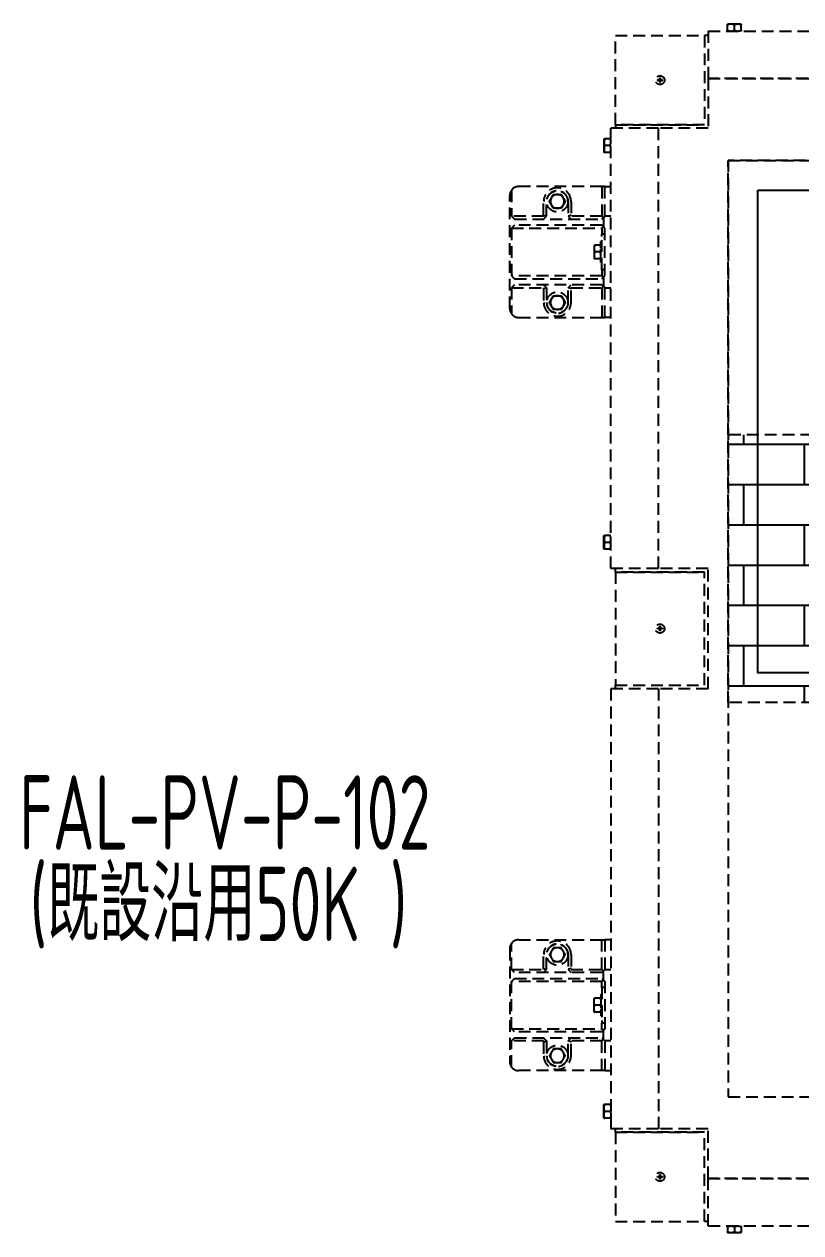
# Model space of a CAD drawing. Extents: x -76427 to 292734, y -42117 to 131250.
# Drawn here: x 6352 to 7657, y 4447 to 6479 of the extents above; entities that cross this region are included whole.
import ezdxf
from ezdxf.enums import TextEntityAlignment as Align

# ---------------------------------------------------------------- set-up
doc = ezdxf.new("R2010")
doc.units = 0
doc.header["$LTSCALE"] = 10
doc.linetypes.add('XFM7Q10PV-200K$0$18P6-XFM7QB2-PV$0$HIDDEN', pattern=[0.3, 0.2, -0.1])
for name, color, linetype in [('XFM7P10PV$0$U-PV-EXH', 252, 'Continuous'), ('XFM7Q10PV-200K$0$PV-EQ(FUTURE)', 252, 'XFM7Q10PV-200K$0$18P6-XFM7QB2-PV$0$HIDDEN'), ('XFM7Q10PV-200K$0$U-CDA-TXT', 4, 'Continuous')]:
    doc.layers.add(name, color=color, linetype=linetype)
doc.styles.add('XFM7Q10PV-200K$0$aa-txt', font='isocp.shx', dxfattribs={"bigfont": 'chineset.shx'})

# ---------------------------------------------------------------- blocks, each defined once
blk = doc.blocks.new('XFM7Q10PV-200K$0$18P6-XFM7QB2-PV$0$atlas vaccum pump')
h = blk.add_hatch()
h.set_pattern_fill('AR-BRSTD', color=256, scale=0.1, style=0)
h.set_pattern_definition([(360, (-4.25, -1.5), (2e-31, 6.77418), []), (90, (-4.25, -1.5), (-10.16, 6.7742), [6.7742, -6.7742])])
h.paths.add_polyline_path([(156.04, 59.8), (87.74, 59.8), (87.74, 150.95), (156.04, 150.95)])
h.paths.add_polyline_path([(156.04, 59.8), (123.9, 59.8), (123.9, 105.92), (156.04, 105.92)], flags=17)
for p, q in [((153.85, 240.08), (154.42, 240.08)), ((153.85, 239.05), (153.85, 239.94)), ((154.42, 240.08), (155.58, 240.08)), ((154.42, 240.08), (154.42, 240.08)), ((155, 239.05), (155, 239.94)), ((155.58, 240.08), (156.15, 240.08)), ((155.58, 240.08), (155.58, 240.08)), ((156.15, 239.05), (156.15, 239.94)), ((159.4, 238.92), (10.68, 238.92)), ((159.4, 238.92), (159.4, 230.92)), ((159.4, 238.17), (160, 238.17)), ((160, 238.17), (160, 223.17)), ((175, 238.17), (160, 238.17)), ((160, 238.17), (160, 223.17)), ((175, 223.17), (175, 238.17)), ((10.68, 230.92), (159.4, 230.92)), ((159.4, 230.92), (10.68, 230.92)), ((159.4, 230.92), (159.4, 222.57)), ((159.4, 222.57), (167.75, 222.57)), ((159.4, 222.57), (167.75, 222.57)), ((160, 223.17), (175, 223.17)), ((175, 223.17), (160, 223.17)), ((160, 223.17), (175, 223.17)), ((175, 223.17), (160, 223.17)), ((167.75, 222.57), (175.75, 222.57)), ((167.75, 148.6), (167.75, 222.57)), ((175, 223.17), (175, 222.57)), ((175.75, 148.6), (175.75, 222.57)), ((175.88, 220.82), (176.77, 220.82)), ((175.88, 219.67), (176.77, 219.67)), ((176.91, 220.82), (176.91, 220.25)), ((176.91, 220.25), (176.91, 219.09)), ((176.91, 220.25), (176.91, 220.25)), ((175.88, 218.52), (176.77, 218.52)), ((176.91, 219.09), (176.91, 218.52)), ((176.91, 219.09), (176.91, 219.09)), ((176.75, 212.81), (175.75, 212.81)), ((176.75, 212.81), (177.25, 212.81)), ((176.75, 207.81), (176.75, 212.81)), ((177.25, 212.81), (177.25, 207.81)), ((177.25, 212.81), (191.25, 212.81)), ((184.75, 211.46), (184.75, 211.46)), ((192.46, 212.2), (192.46, 207.81)), ((182.45, 210.31), (182.45, 207.97)), ((182.95, 210.31), (182.95, 207.81)), ((183.75, 210.89), (183.75, 210.88)), ((183.75, 209.73), (183.75, 209.73)), ((185.75, 210.88), (185.75, 210.89)), ((185.75, 209.73), (185.75, 209.73)), ((186.55, 207.81), (186.55, 210.31)), ((187.05, 207.97), (187.05, 210.31)), ((192.75, 192.31), (192.75, 211.31)), ((175.75, 207.81), (176.75, 207.81)), ((177, 207.56), (176.75, 207.81)), ((177.25, 207.81), (177, 207.56)), ((177.25, 207.31), (177, 207.56)), ((177, 207.56), (177, 206.06)), ((177.25, 207.81), (182.45, 207.81)), ((191.94, 207.31), (177.25, 207.31)), ((182.45, 207.97), (182.45, 207.81)), ((182.95, 207.81), (182.45, 207.31)), ((184.75, 209.15), (184.75, 209.15)), ((187.05, 207.97), (186.55, 207.81)), ((187.05, 207.31), (186.55, 207.81)), ((187.05, 207.81), (187.05, 207.97)), ((187.05, 207.81), (192.46, 207.81)), ((192.46, 207.81), (191.94, 207.31)), ((176.75, 205.81), (177, 206.06)), ((176.75, 197.81), (176.75, 205.81)), ((177, 206.06), (177.25, 206.31)), ((177, 206.06), (177.25, 205.81)), ((177.25, 206.31), (191.94, 206.31)), ((177.25, 205.81), (177.25, 204.81)), ((192.46, 205.81), (177.25, 205.81)), ((191.94, 206.31), (192.46, 205.81)), ((192.46, 205.81), (192.46, 197.81)), ((176.75, 204.81), (177.25, 204.81)), ((177.25, 204.4), (177.25, 204.81)), ((177.25, 198.81), (177.25, 204.4)), ((177.25, 203.58), (177.43, 203.58)), ((177.25, 203.58), (177.43, 203.58)), ((177.43, 203.34), (177.43, 203.58)), ((177.43, 203.34), (177.43, 203.58)), ((177.43, 200.03), (177.43, 203.34)), ((177.43, 200.03), (177.43, 203.34)), ((177.56, 202.96), (178.45, 202.96)), ((177.56, 201.81), (178.45, 201.81)), ((178.58, 202.96), (178.58, 202.39)), ((178.58, 202.39), (178.58, 202.38)), ((178.58, 202.38), (178.58, 201.23)), ((178.58, 201.23), (178.58, 200.65)), ((178.58, 201.23), (178.58, 201.23)), ((177.25, 200.03), (177.43, 200.03)), ((177.25, 200.03), (177.43, 200.03)), ((177.56, 200.65), (178.45, 200.65)), ((176.75, 198.81), (177.25, 198.81)), ((177, 197.56), (176.75, 197.81)), ((177.25, 197.81), (177, 197.56)), ((177.25, 197.31), (177, 197.56)), ((177, 197.56), (177, 196.06)), ((177.25, 198.81), (177.25, 197.81)), ((177.25, 197.81), (192.46, 197.81)), ((191.94, 197.31), (177.25, 197.31)), ((192.46, 197.81), (191.94, 197.31)), ((176.75, 195.81), (175.75, 195.81)), ((176.75, 195.81), (177, 196.06)), ((176.75, 190.81), (176.75, 195.81)), ((177, 196.06), (177.25, 196.31)), ((177, 196.06), (177.25, 195.81)), ((177.25, 196.31), (191.94, 196.31)), ((177.25, 195.81), (177.25, 190.81)), ((182.45, 195.81), (177.25, 195.81)), ((182.95, 195.81), (182.45, 196.31)), ((182.45, 195.65), (182.45, 195.81)), ((182.45, 193.31), (182.45, 195.65)), ((182.95, 193.31), (182.95, 195.81)), ((187.05, 196.31), (186.55, 195.81)), ((187.05, 195.65), (186.55, 195.81)), ((186.55, 195.81), (186.55, 193.31)), ((187.05, 195.81), (187.05, 195.65)), ((192.46, 195.81), (187.05, 195.81)), ((187.05, 195.65), (187.05, 193.31)), ((191.94, 196.31), (192.46, 195.81)), ((192.46, 195.81), (192.46, 191.41)), ((183.75, 193.89), (183.75, 193.88)), ((184.75, 194.46), (184.75, 194.46)), ((185.75, 193.88), (185.75, 193.89)), ((183.75, 192.73), (183.75, 192.73)), ((184.75, 192.15), (184.75, 192.15)), ((185.75, 192.73), (185.75, 192.73)), ((175.75, 190.81), (176.75, 190.81)), ((177.25, 190.81), (176.75, 190.81)), ((191.25, 190.81), (177.25, 190.81)), ((159.4, 148.6), (167.75, 148.6)), ((159.4, 148.6), (159.4, 128.4)), ((167.75, 148.6), (175.75, 148.6)), ((175, 148.6), (175, 148)), ((175, 148), (160, 148)), ((160, 148), (160, 129)), ((175, 148), (160, 148)), ((160, 148), (160, 129)), ((175, 129), (175, 148)), ((159.4, 128.4), (167.75, 128.4)), ((160, 129), (175, 129)), ((175, 129), (160, 129)), ((167.75, 128.4), (167.75, 54.4)), ((167.75, 128.4), (175.75, 128.4)), ((175, 129), (175, 128.4)), ((175.75, 128.4), (175.75, 54.4)), ((175.88, 125.15), (176.77, 125.15)), ((175.88, 124), (176.77, 124)), ((176.91, 125.15), (176.91, 124.58)), ((176.91, 124.58), (176.91, 123.42)), ((176.91, 124.58), (176.91, 124.58)), ((175.88, 122.85), (176.77, 122.85)), ((176.91, 123.42), (176.91, 122.85)), ((176.91, 123.42), (176.91, 123.42)), ((175.75, 86.19), (176.75, 86.19)), ((177.25, 86.19), (176.75, 86.19)), ((176.75, 86.19), (176.75, 81.19)), ((177.25, 81.19), (177.25, 86.19)), ((191.25, 86.19), (177.25, 86.19)), ((192.46, 81.19), (192.46, 85.59)), ((182.45, 83.69), (182.45, 81.35)), ((182.95, 83.69), (182.95, 81.19)), ((183.75, 84.27), (183.75, 84.27)), ((184.75, 84.85), (184.75, 84.85)), ((185.75, 84.27), (185.75, 84.27)), ((186.55, 81.19), (186.55, 83.69)), ((187.05, 81.35), (187.05, 83.69)), ((192.75, 84.69), (192.75, 65.69)), ((182.45, 81.35), (182.45, 81.19)), ((183.75, 83.11), (183.75, 83.12)), ((184.75, 82.54), (184.75, 82.54)), ((185.75, 83.12), (185.75, 83.11)), ((187.05, 81.35), (186.55, 81.19)), ((187.05, 81.19), (187.05, 81.35)), ((176.75, 81.19), (175.75, 81.19)), ((176.75, 81.19), (177, 80.94)), ((177, 79.44), (176.75, 79.19)), ((177, 80.94), (177.25, 81.19)), ((177, 80.94), (177.25, 80.69)), ((177, 79.44), (177, 80.94)), ((177.25, 79.69), (177, 79.44)), ((177.25, 79.19), (177, 79.44)), ((182.45, 81.19), (177.25, 81.19)), ((177.25, 80.69), (191.94, 80.69)), ((191.94, 79.69), (177.25, 79.69)), ((182.95, 81.19), (182.45, 80.69)), ((187.05, 80.69), (186.55, 81.19)), ((192.46, 81.19), (187.05, 81.19)), ((191.94, 80.69), (192.46, 81.19)), ((192.46, 79.19), (191.94, 79.69)), ((176.75, 79.19), (176.75, 71.19)), ((176.75, 78.19), (177.25, 78.19)), ((177.25, 78.19), (177.25, 79.19)), ((177.25, 79.19), (192.46, 79.19)), ((177.25, 78.19), (177.25, 72.6)), ((192.46, 71.19), (192.46, 79.19)), ((177.25, 76.97), (177.43, 76.97)), ((177.25, 76.97), (177.43, 76.97)), ((177.43, 76.97), (177.43, 73.66)), ((177.43, 76.97), (177.43, 73.66)), ((177.56, 76.35), (178.45, 76.35)), ((177.56, 75.19), (178.45, 75.19)), ((178.58, 75.77), (178.58, 76.35)), ((178.58, 74.62), (178.58, 75.77)), ((178.58, 75.77), (178.58, 75.77)), ((177.25, 73.42), (177.43, 73.42)), ((177.25, 73.42), (177.43, 73.42)), ((177.43, 73.66), (177.43, 73.42)), ((177.43, 73.66), (177.43, 73.42)), ((177.56, 74.04), (178.45, 74.04)), ((178.58, 74.61), (178.58, 74.62)), ((178.58, 74.04), (178.58, 74.61)), ((176.75, 72.19), (177.25, 72.19)), ((176.75, 71.19), (177, 70.94)), ((177, 70.94), (177.25, 71.19)), ((177.25, 72.6), (177.25, 72.19)), ((177.25, 71.19), (177.25, 72.19)), ((192.46, 71.19), (177.25, 71.19)), ((191.94, 70.69), (192.46, 71.19)), ((175.75, 69.19), (176.75, 69.19)), ((177, 69.44), (176.75, 69.19)), ((176.75, 69.19), (176.75, 64.19)), ((177, 70.94), (177.25, 70.69)), ((177, 69.44), (177, 70.94)), ((177.25, 69.69), (177, 69.44)), ((177.25, 69.19), (177, 69.44)), ((177.25, 70.69), (191.94, 70.69)), ((191.94, 69.69), (177.25, 69.69)), ((177.25, 64.19), (177.25, 69.19)), ((177.25, 69.19), (182.45, 69.19)), ((182.95, 69.19), (182.45, 69.69)), ((182.45, 69.03), (182.45, 69.19)), ((182.95, 66.69), (182.95, 69.19)), ((187.05, 69.69), (186.55, 69.19)), ((187.05, 69.03), (186.55, 69.19)), ((186.55, 69.19), (186.55, 66.69)), ((187.05, 69.19), (187.05, 69.03)), ((187.05, 69.19), (192.46, 69.19)), ((192.46, 69.19), (191.94, 69.69)), ((192.46, 64.8), (192.46, 69.19)), ((182.45, 66.69), (182.45, 69.03)), ((183.75, 67.27), (183.75, 67.27)), ((184.75, 67.85), (184.75, 67.85)), ((185.75, 67.27), (185.75, 67.27)), ((187.05, 69.03), (187.05, 66.69)), ((183.75, 66.11), (183.75, 66.12)), ((184.75, 65.54), (184.75, 65.54)), ((185.75, 66.12), (185.75, 66.11)), ((176.75, 64.19), (175.75, 64.19)), ((176.75, 64.19), (177.25, 64.19)), ((177.25, 64.19), (191.25, 64.19)), ((175.88, 58.45), (176.77, 58.45)), ((175.88, 57.3), (176.77, 57.3)), ((176.91, 57.88), (176.91, 58.45)), ((176.91, 56.72), (176.91, 57.88)), ((176.91, 57.88), (176.91, 57.88)), ((175.88, 56.15), (176.77, 56.15)), ((176.91, 56.15), (176.91, 56.72)), ((176.91, 56.72), (176.91, 56.72)), ((159.4, 46.05), (159.4, 54.4)), ((159.4, 54.4), (167.75, 54.4)), ((159.4, 54.4), (167.75, 54.4)), ((160, 38.8), (160, 53.8)), ((160, 53.8), (175, 53.8)), ((175, 53.8), (160, 53.8)), ((160, 38.8), (160, 53.8)), ((160, 53.8), (175, 53.8)), ((175, 53.8), (160, 53.8)), ((167.75, 54.4), (175.75, 54.4)), ((175, 53.8), (175, 54.4)), ((175, 53.8), (175, 38.8)), ((10.68, 46.05), (159.4, 46.05)), ((159.4, 46.05), (10.68, 46.05)), ((159.4, 38.05), (159.4, 46.05)), ((159.4, 38.8), (160, 38.8)), ((175, 38.8), (160, 38.8)), ((159.4, 38.05), (10.68, 38.05)), ((153.85, 37.92), (153.85, 37.03)), ((153.85, 36.89), (154.42, 36.89)), ((154.42, 36.89), (155.58, 36.89)), ((154.42, 36.89), (154.42, 36.89)), ((155, 37.92), (155, 37.03)), ((155.58, 36.89), (156.15, 36.89)), ((155.58, 36.89), (155.58, 36.89)), ((156.15, 37.92), (156.15, 37.03))]:
    blk.add_line(p, q)
for points in [[(156.04, 59.8), (156.04, 217.2), (14.04, 217.2), (14.04, 59.8)], [(156.04, 59.8), (87.74, 59.8), (87.74, 150.95), (156.04, 150.95)], [(156.04, 59.8), (123.9, 59.8), (123.9, 105.92), (156.04, 105.92)]]:
    blk.add_lwpolyline(points, close=True)
for centre, radius in [((167.5, 230.67), 0.75), ((184.75, 210.31), 1.78), ((184.75, 193.31), 1.78), ((167.5, 138.5), 0.75), ((184.75, 83.69), 1.78), ((184.75, 66.69), 1.78), ((167.5, 46.3), 0.75)]:
    blk.add_circle(centre, radius)
for centre, radius, start, end in [((184.75, 210.31), 2.3, 0, 180), ((184.75, 210.31), 1.8, 0, 180), ((184.75, 210.31), 1.15, 90.0978, 149.9022), ((184.75, 210.31), 1.15, 30.0978, 89.9022), ((191.25, 211.31), 1.5, 36.5452, 90), ((191.25, 211.31), 1.5, 0, 36.5452), ((184.75, 210.31), 1.15, 150.0978, 209.9022), ((184.75, 210.31), 1.15, 210.0978, 269.9022), ((184.75, 210.31), 1.15, 270.0978, 329.9022), ((184.75, 210.31), 1.15, 330.0978, 29.9022), ((184.75, 193.31), 2.3, 180, 0), ((184.75, 193.31), 1.8, 180, 0), ((184.75, 193.31), 1.15, 150.0978, 209.9022), ((184.75, 193.31), 1.15, 90.0978, 149.9022), ((184.75, 193.31), 1.15, 30.0978, 89.9022), ((184.75, 193.31), 1.15, 330.0978, 29.9022), ((184.75, 193.31), 1.15, 210.0978, 269.9022), ((184.75, 193.31), 1.15, 270.0978, 329.9022), ((191.25, 192.31), 1.5, 270, 323.4548), ((191.25, 192.31), 1.5, 323.4548, 0), ((184.75, 83.69), 2.3, 0, 180), ((184.75, 83.69), 1.8, 0, 180), ((191.25, 84.69), 1.5, 36.5452, 90), ((191.25, 84.69), 1.5, 0, 36.5452), ((184.75, 83.69), 1.15, 150.0978, 209.9022), ((184.75, 83.69), 1.15, 90.0978, 149.9022), ((184.75, 83.69), 1.15, 30.0978, 89.9022), ((184.75, 83.69), 1.15, 330.0978, 29.9022), ((184.75, 83.69), 1.15, 210.0978, 269.9022), ((184.75, 83.69), 1.15, 270.0978, 329.9022), ((184.75, 66.69), 1.15, 150.0978, 209.9022), ((184.75, 66.69), 1.15, 90.0978, 149.9022), ((184.75, 66.69), 1.15, 30.0978, 89.9022), ((184.75, 66.69), 1.15, 330.0978, 29.9022), ((184.75, 66.69), 2.3, 180, 0), ((184.75, 66.69), 1.8, 180, 0), ((184.75, 66.69), 1.15, 210.0978, 269.9022), ((184.75, 66.69), 1.15, 270.0978, 329.9022), ((191.25, 65.69), 1.5, 323.4548, 0), ((191.25, 65.69), 1.5, 270, 323.4548)]:
    blk.add_arc(centre, radius, start, end)
for points, weights in [([(153.85, 239.94), (154.15, 240.07), (154.42, 240.08)], [1.00002720507, 1.03773186048, 1]), ([(153.85, 240.08), (153.85, 240.07), (153.85, 239.94)], [1, 1.03773186048, 1.00002720507]), ([(154.42, 240.08), (154.69, 240.07), (155, 239.94)], [1, 1.03773186048, 1.00002720507]), ([(155, 239.94), (155.31, 240.07), (155.58, 240.08)], [1.00002720507, 1.03773186047, 1]), ([(155.58, 240.08), (155.85, 240.07), (156.15, 239.94)], [1, 1.03773186047, 1.00002720507]), ([(156.15, 239.94), (156.15, 240.07), (156.15, 240.08)], [1.00002720507, 1.03773186047, 1]), ([(153.85, 239.05), (153.85, 238.92), (153.85, 238.92)], [1.00002720507, 1.03773186047, 1]), ([(154.42, 238.92), (154.15, 238.92), (153.85, 239.05)], [1, 1.03773186047, 1.00002720507]), ([(155, 239.05), (154.69, 238.92), (154.42, 238.92)], [1.00002720507, 1.03773186047, 1]), ([(155.58, 238.92), (155.31, 238.92), (155, 239.05)], [1, 1.03773186047, 1.00002720507]), ([(156.15, 239.05), (155.85, 238.92), (155.58, 238.92)], [1.00002720507, 1.03773186047, 1]), ([(156.15, 238.92), (156.15, 238.92), (156.15, 239.05)], [1, 1.03773186046, 1.00002720507]), ([(175.88, 220.82), (175.75, 220.82), (175.75, 220.82)], [1.00002720507, 1.03773186047, 1]), ([(175.75, 220.25), (175.75, 220.52), (175.88, 220.82)], [1, 1.03773186047, 1.00002720507]), ([(175.88, 219.67), (175.75, 219.98), (175.75, 220.25)], [1.00002720507, 1.03773186047, 1]), ([(175.75, 219.09), (175.75, 219.36), (175.88, 219.67)], [1, 1.03773186047, 1.00002720507]), ([(176.77, 220.82), (176.9, 220.52), (176.91, 220.25)], [1.00002720507, 1.03773186047, 1]), ([(176.91, 220.82), (176.9, 220.82), (176.77, 220.82)], [1, 1.03773186048, 1.00002720507]), ([(176.91, 220.25), (176.9, 219.98), (176.77, 219.67)], [1, 1.03773186047, 1.00002720507]), ([(176.77, 219.67), (176.9, 219.36), (176.91, 219.09)], [1.00002720507, 1.03773186047, 1]), ([(175.88, 218.52), (175.75, 218.82), (175.75, 219.09)], [1.00002720507, 1.03773186047, 1]), ([(175.75, 218.52), (175.75, 218.52), (175.88, 218.52)], [1, 1.03773186047, 1.00002720507]), ([(176.91, 219.09), (176.9, 218.82), (176.77, 218.52)], [1, 1.03773186047, 1.00002720507]), ([(176.77, 218.52), (176.9, 218.52), (176.91, 218.52)], [1.00002720507, 1.03773186048, 1]), ([(184.08, 211.46), (183.91, 211.15), (183.75, 210.89)], [1.00002720507, 1.03773186047, 1]), ([(184.75, 211.46), (184.44, 211.46), (184.08, 211.46)], [1, 1.03773186047, 1.00002720507]), ([(185.42, 211.46), (185.06, 211.46), (184.75, 211.46)], [1.00002720507, 1.03773186047, 1]), ([(185.75, 210.89), (185.59, 211.15), (185.42, 211.46)], [1, 1.03773186047, 1.00002720507]), ([(183.75, 210.88), (183.59, 210.62), (183.42, 210.31)], [1, 1.03773186047, 1.00002720507]), ([(183.42, 210.31), (183.59, 210), (183.75, 209.73)], [1.00002720507, 1.03773186047, 1]), ([(183.75, 209.73), (183.91, 209.46), (184.08, 209.15)], [1, 1.03773186047, 1.00002720507]), ([(185.42, 209.15), (185.59, 209.46), (185.75, 209.73)], [1.00002720507, 1.03773186047, 1]), ([(186.08, 210.31), (185.91, 210.62), (185.75, 210.88)], [1.00002720507, 1.03773186047, 1]), ([(185.75, 209.73), (185.91, 210), (186.08, 210.31)], [1, 1.03773186047, 1.00002720507]), ([(184.08, 209.15), (184.44, 209.15), (184.75, 209.15)], [1.00002720507, 1.03773186047, 1]), ([(184.75, 209.15), (185.06, 209.15), (185.42, 209.15)], [1, 1.03773186047, 1.00002720507]), ([(177.56, 202.96), (177.44, 202.96), (177.43, 202.96)], [1.00002720507, 1.03291077108, 1.00841579813]), ([(177.43, 202.46), (177.44, 202.69), (177.56, 202.96)], [1.00841579813, 1.03291077107, 1.00002720507]), ([(177.56, 201.81), (177.44, 202.08), (177.43, 202.31)], [1.00002720507, 1.03291077107, 1.00841579813]), ([(177.43, 201.3), (177.44, 201.54), (177.56, 201.81)], [1.00841579813, 1.03291077108, 1.00002720507]), ([(177.56, 200.65), (177.44, 200.92), (177.43, 201.16)], [1.00002720507, 1.03291077107, 1.00841579813]), ([(178.45, 202.96), (178.58, 202.65), (178.58, 202.39)], [1.00002720507, 1.03773186047, 1]), ([(178.58, 202.96), (178.58, 202.96), (178.45, 202.96)], [1, 1.03773186048, 1.00002720507]), ([(178.58, 202.38), (178.58, 202.12), (178.45, 201.81)], [1, 1.03773186048, 1.00002720507]), ([(178.45, 201.81), (178.58, 201.5), (178.58, 201.23)], [1.00002720507, 1.03773186047, 1]), ([(178.58, 201.23), (178.58, 200.96), (178.45, 200.65)], [1, 1.03773186047, 1.00002720507]), ([(177.43, 200.65), (177.44, 200.65), (177.56, 200.65)], [1.00841579813, 1.03291077107, 1.00002720507]), ([(178.45, 200.65), (178.58, 200.65), (178.58, 200.65)], [1.00002720507, 1.03773186047, 1]), ([(183.75, 193.88), (183.59, 193.62), (183.42, 193.31)], [1, 1.03773186048, 1.00002720507]), ([(183.42, 193.31), (183.59, 193), (183.75, 192.73)], [1.00002720507, 1.03773186048, 1]), ([(184.08, 194.46), (183.91, 194.15), (183.75, 193.89)], [1.00002720507, 1.03773186048, 1]), ([(184.75, 194.46), (184.44, 194.46), (184.08, 194.46)], [1, 1.03773186047, 1.00002720507]), ([(185.42, 194.46), (185.06, 194.46), (184.75, 194.46)], [1.00002720507, 1.03773186047, 1]), ([(185.75, 193.89), (185.59, 194.15), (185.42, 194.46)], [1, 1.03773186047, 1.00002720507]), ([(186.08, 193.31), (185.91, 193.62), (185.75, 193.88)], [1.00002720507, 1.03773186047, 1]), ([(185.75, 192.73), (185.91, 193), (186.08, 193.31)], [1, 1.03773186047, 1.00002720507]), ([(183.75, 192.73), (183.91, 192.46), (184.08, 192.15)], [1, 1.03773186047, 1.00002720507]), ([(184.08, 192.15), (184.44, 192.15), (184.75, 192.15)], [1.00002720507, 1.03773186047, 1]), ([(184.75, 192.15), (185.06, 192.15), (185.42, 192.15)], [1, 1.03773186047, 1.00002720507]), ([(185.42, 192.15), (185.59, 192.46), (185.75, 192.73)], [1.00002720507, 1.03773186047, 1]), ([(175.75, 125.15), (175.75, 125.15), (175.88, 125.15)], [1, 1.03773186047, 1.00002720507]), ([(175.88, 125.15), (175.75, 124.85), (175.75, 124.58)], [1.00002720507, 1.03773186047, 1]), ([(175.75, 124.58), (175.75, 124.31), (175.88, 124)], [1, 1.03773186047, 1.00002720507]), ([(175.88, 124), (175.75, 123.69), (175.75, 123.42)], [1.00002720507, 1.03773186047, 1]), ([(176.77, 125.15), (176.9, 125.15), (176.91, 125.15)], [1.00002720507, 1.03773186047, 1]), ([(176.91, 124.58), (176.9, 124.85), (176.77, 125.15)], [1, 1.03773186047, 1.00002720507]), ([(176.77, 124), (176.9, 124.31), (176.91, 124.58)], [1.00002720507, 1.03773186047, 1]), ([(176.91, 123.42), (176.9, 123.69), (176.77, 124)], [1, 1.03773186047, 1.00002720507]), ([(175.75, 123.42), (175.75, 123.15), (175.88, 122.85)], [1, 1.03773186047, 1.00002720507]), ([(175.88, 122.85), (175.75, 122.85), (175.75, 122.85)], [1.00002720507, 1.03773186047, 1]), ([(176.77, 122.85), (176.9, 123.15), (176.91, 123.42)], [1.00002720507, 1.03773186047, 1]), ([(176.91, 122.85), (176.9, 122.85), (176.77, 122.85)], [1, 1.03773186047, 1.00002720507]), ([(183.42, 83.69), (183.59, 84), (183.75, 84.27)], [1.00002720507, 1.03773186048, 1]), ([(183.75, 83.12), (183.59, 83.38), (183.42, 83.69)], [1, 1.03773186048, 1.00002720507]), ([(183.75, 84.27), (183.91, 84.54), (184.08, 84.85)], [1, 1.03773186047, 1.00002720507]), ([(184.08, 84.85), (184.44, 84.85), (184.75, 84.85)], [1.00002720507, 1.03773186047, 1]), ([(184.75, 84.85), (185.06, 84.85), (185.42, 84.85)], [1, 1.03773186047, 1.00002720507]), ([(185.42, 84.85), (185.59, 84.54), (185.75, 84.27)], [1.00002720507, 1.03773186047, 1]), ([(185.75, 84.27), (185.91, 84), (186.08, 83.69)], [1, 1.03773186047, 1.00002720507]), ([(186.08, 83.69), (185.91, 83.38), (185.75, 83.12)], [1.00002720507, 1.03773186047, 1]), ([(184.08, 82.54), (183.91, 82.85), (183.75, 83.11)], [1.00002720507, 1.03773186048, 1]), ([(184.75, 82.54), (184.44, 82.54), (184.08, 82.54)], [1, 1.03773186047, 1.00002720507]), ([(185.42, 82.54), (185.06, 82.54), (184.75, 82.54)], [1.00002720507, 1.03773186047, 1]), ([(185.75, 83.11), (185.59, 82.85), (185.42, 82.54)], [1, 1.03773186047, 1.00002720507]), ([(177.43, 76.35), (177.44, 76.35), (177.56, 76.35)], [1.00841579813, 1.03291077107, 1.00002720507]), ([(177.56, 76.35), (177.44, 76.08), (177.43, 75.84)], [1.00002720507, 1.03291077107, 1.00841579813]), ([(177.43, 75.7), (177.44, 75.46), (177.56, 75.19)], [1.00841579813, 1.03291077108, 1.00002720507]), ([(177.56, 75.19), (177.44, 74.92), (177.43, 74.69)], [1.00002720507, 1.03291077107, 1.00841579813]), ([(178.58, 75.77), (178.58, 76.04), (178.45, 76.35)], [1, 1.03773186047, 1.00002720507]), ([(178.45, 76.35), (178.58, 76.35), (178.58, 76.35)], [1.00002720507, 1.03773186047, 1]), ([(178.45, 75.19), (178.58, 75.5), (178.58, 75.77)], [1.00002720507, 1.03773186047, 1]), ([(178.58, 74.62), (178.58, 74.88), (178.45, 75.19)], [1, 1.03773186048, 1.00002720507]), ([(177.43, 74.54), (177.44, 74.31), (177.56, 74.04)], [1.00841579813, 1.03291077107, 1.00002720507]), ([(177.56, 74.04), (177.44, 74.04), (177.43, 74.04)], [1.00002720507, 1.03291077108, 1.00841579813]), ([(178.45, 74.04), (178.58, 74.35), (178.58, 74.61)], [1.00002720507, 1.03773186047, 1]), ([(178.58, 74.04), (178.58, 74.04), (178.45, 74.04)], [1, 1.03773186048, 1.00002720507]), ([(183.42, 66.69), (183.59, 67), (183.75, 67.27)], [1.00002720507, 1.03773186047, 1]), ([(183.75, 67.27), (183.91, 67.54), (184.08, 67.85)], [1, 1.03773186047, 1.00002720507]), ([(184.08, 67.85), (184.44, 67.85), (184.75, 67.85)], [1.00002720507, 1.03773186047, 1]), ([(184.75, 67.85), (185.06, 67.85), (185.42, 67.85)], [1, 1.03773186047, 1.00002720507]), ([(185.42, 67.85), (185.59, 67.54), (185.75, 67.27)], [1.00002720507, 1.03773186047, 1]), ([(185.75, 67.27), (185.91, 67), (186.08, 66.69)], [1, 1.03773186047, 1.00002720507]), ([(183.75, 66.12), (183.59, 66.38), (183.42, 66.69)], [1, 1.03773186047, 1.00002720507]), ([(184.08, 65.54), (183.91, 65.85), (183.75, 66.11)], [1.00002720507, 1.03773186047, 1]), ([(184.75, 65.54), (184.44, 65.54), (184.08, 65.54)], [1, 1.03773186047, 1.00002720507]), ([(185.42, 65.54), (185.06, 65.54), (184.75, 65.54)], [1.00002720507, 1.03773186047, 1]), ([(185.75, 66.11), (185.59, 65.85), (185.42, 65.54)], [1, 1.03773186047, 1.00002720507]), ([(186.08, 66.69), (185.91, 66.38), (185.75, 66.12)], [1.00002720507, 1.03773186047, 1]), ([(175.75, 58.45), (175.75, 58.45), (175.88, 58.45)], [1, 1.03773186047, 1.00002720507]), ([(175.88, 58.45), (175.75, 58.15), (175.75, 57.88)], [1.00002720507, 1.03773186047, 1]), ([(175.75, 57.88), (175.75, 57.61), (175.88, 57.3)], [1, 1.03773186047, 1.00002720507]), ([(175.88, 57.3), (175.75, 56.99), (175.75, 56.72)], [1.00002720507, 1.03773186047, 1]), ([(176.91, 57.88), (176.9, 58.15), (176.77, 58.45)], [1, 1.03773186047, 1.00002720507]), ([(176.77, 58.45), (176.9, 58.45), (176.91, 58.45)], [1.00002720507, 1.03773186048, 1]), ([(176.77, 57.3), (176.9, 57.61), (176.91, 57.88)], [1.00002720507, 1.03773186047, 1]), ([(176.91, 56.72), (176.9, 56.99), (176.77, 57.3)], [1, 1.03773186047, 1.00002720507]), ([(175.75, 56.72), (175.75, 56.45), (175.88, 56.15)], [1, 1.03773186047, 1.00002720507]), ([(175.88, 56.15), (175.75, 56.15), (175.75, 56.15)], [1.00002720507, 1.03773186047, 1]), ([(176.77, 56.15), (176.9, 56.45), (176.91, 56.72)], [1.00002720507, 1.03773186047, 1]), ([(176.91, 56.15), (176.9, 56.15), (176.77, 56.15)], [1, 1.03773186048, 1.00002720507]), ([(153.85, 37.92), (153.85, 38.05), (153.85, 38.05)], [1.00002720507, 1.03773186047, 1]), ([(154.42, 38.05), (154.15, 38.05), (153.85, 37.92)], [1, 1.03773186047, 1.00002720507]), ([(153.85, 37.03), (154.15, 36.9), (154.42, 36.89)], [1.00002720507, 1.03773186048, 1]), ([(153.85, 36.89), (153.85, 36.9), (153.85, 37.03)], [1, 1.03773186048, 1.00002720507]), ([(155, 37.92), (154.69, 38.05), (154.42, 38.05)], [1.00002720507, 1.03773186047, 1]), ([(154.42, 36.89), (154.69, 36.9), (155, 37.03)], [1, 1.03773186048, 1.00002720507]), ([(155.58, 38.05), (155.31, 38.05), (155, 37.92)], [1, 1.03773186047, 1.00002720507]), ([(155, 37.03), (155.31, 36.9), (155.58, 36.89)], [1.00002720507, 1.03773186047, 1]), ([(156.15, 37.92), (155.85, 38.05), (155.58, 38.05)], [1.00002720507, 1.03773186047, 1]), ([(155.58, 36.89), (155.85, 36.9), (156.15, 37.03)], [1, 1.03773186047, 1.00002720507]), ([(156.15, 38.05), (156.15, 38.05), (156.15, 37.92)], [1, 1.03773186046, 1.00002720507]), ([(156.15, 37.03), (156.15, 36.9), (156.15, 36.89)], [1.00002720507, 1.03773186047, 1])]:
    blk.add_rational_spline(points, weights, degree=2)
for points, knots in [([(167.1, 230.67), (167.1, 230.67), (167.1, 230.67), (167.1, 230.69), (167.1, 230.7), (167.1, 230.72)], [-0.55072, -0.55072, -0.55072, -0.55072, -0.5380886, -0.5380886, -0.0501532, -0.0501532, -0.0501532, -0.0501532]), ([(167.1, 230.72), (167.13, 230.72), (167.16, 230.72), (167.23, 230.72), (167.27, 230.72), (167.32, 230.72), (167.35, 230.72), (167.39, 230.72), (167.4, 230.72), (167.43, 230.72), (167.44, 230.72), (167.45, 230.72)], [-2.795877, -2.795877, -2.795877, -2.795877, -2.326722, -2.326722, -1.532225, -1.532225, -0.834824, -0.834824, -0.345458, -0.345458, -0.050093, -0.050093, -0.050093, -0.050093]), ([(167.1, 230.62), (167.1, 230.62), (167.1, 230.62), (167.1, 230.64), (167.1, 230.65), (167.1, 230.67)], [-1.0512702, -1.0512702, -1.0512702, -1.0512702, -1.0448407, -1.0448407, -0.55072, -0.55072, -0.55072, -0.55072]), ([(167.45, 230.62), (167.44, 230.62), (167.44, 230.62), (167.42, 230.62), (167.41, 230.62), (167.39, 230.62), (167.36, 230.62), (167.28, 230.62), (167.26, 230.62), (167.19, 230.62), (167.14, 230.62), (167.1, 230.62)], [-4.471432, -4.471432, -4.471432, -4.471432, -4.067289, -4.067289, -3.419511, -3.419511, -2.365221, -2.365221, -1.454828, -1.454828, -0.057979, -0.057979, -0.057979, -0.057979]), ([(167.45, 231.07), (167.46, 231.07), (167.47, 231.07), (167.48, 231.07), (167.49, 231.07), (167.52, 231.07), (167.53, 231.07), (167.55, 231.07)], [-1.051198, -1.051198, -1.051198, -1.051198, -0.819396, -0.819396, -0.538089, -0.538089, -0.050153, -0.050153, -0.050153, -0.050153]), ([(167.45, 230.72), (167.45, 230.73), (167.45, 230.73), (167.45, 230.75), (167.45, 230.76), (167.45, 230.79), (167.45, 230.82), (167.45, 230.88), (167.45, 230.91), (167.45, 230.98), (167.45, 231.03), (167.45, 231.07)], [-3.659853, -3.659853, -3.659853, -3.659853, -3.478121, -3.478121, -3.188108, -3.188108, -2.420724, -2.420724, -1.454828, -1.454828, -0.057979, -0.057979, -0.057979, -0.057979]), ([(167.45, 230.27), (167.45, 230.3), (167.45, 230.33), (167.45, 230.4), (167.45, 230.44), (167.45, 230.49), (167.45, 230.52), (167.45, 230.56), (167.45, 230.57), (167.45, 230.6), (167.45, 230.61), (167.45, 230.62)], [-2.795877, -2.795877, -2.795877, -2.795877, -2.326722, -2.326722, -1.532225, -1.532225, -0.834824, -0.834824, -0.345458, -0.345458, -0.050093, -0.050093, -0.050093, -0.050093]), ([(167.55, 230.27), (167.54, 230.27), (167.53, 230.27), (167.52, 230.27), (167.51, 230.27), (167.48, 230.27), (167.47, 230.27), (167.45, 230.27)], [-1.051198, -1.051198, -1.051198, -1.051198, -0.819396, -0.819396, -0.538089, -0.538089, -0.050153, -0.050153, -0.050153, -0.050153]), ([(167.55, 231.07), (167.55, 231.04), (167.55, 231.01), (167.55, 230.94), (167.55, 230.9), (167.55, 230.85), (167.55, 230.82), (167.55, 230.78), (167.55, 230.77), (167.55, 230.74), (167.55, 230.73), (167.55, 230.72)], [-2.795877, -2.795877, -2.795877, -2.795877, -2.326722, -2.326722, -1.532225, -1.532225, -0.834824, -0.834824, -0.345458, -0.345458, -0.050093, -0.050093, -0.050093, -0.050093]), ([(167.55, 230.72), (167.56, 230.72), (167.56, 230.72), (167.58, 230.72), (167.59, 230.72), (167.62, 230.72), (167.65, 230.72), (167.71, 230.72), (167.74, 230.72), (167.81, 230.72), (167.86, 230.72), (167.9, 230.72)], [-3.659853, -3.659853, -3.659853, -3.659853, -3.478121, -3.478121, -3.188108, -3.188108, -2.420724, -2.420724, -1.454828, -1.454828, -0.057979, -0.057979, -0.057979, -0.057979]), ([(167.55, 230.62), (167.55, 230.61), (167.55, 230.61), (167.55, 230.59), (167.55, 230.58), (167.55, 230.55), (167.55, 230.53), (167.55, 230.46), (167.55, 230.43), (167.55, 230.36), (167.55, 230.31), (167.55, 230.27)], [-4.101984, -4.101984, -4.101984, -4.101984, -3.805984, -3.805984, -3.331982, -3.331982, -2.376503, -2.376503, -1.454828, -1.454828, -0.057979, -0.057979, -0.057979, -0.057979]), ([(167.9, 230.62), (167.87, 230.62), (167.84, 230.62), (167.77, 230.62), (167.73, 230.62), (167.68, 230.62), (167.65, 230.62), (167.61, 230.62), (167.6, 230.62), (167.57, 230.62), (167.56, 230.62), (167.55, 230.62)], [-2.795877, -2.795877, -2.795877, -2.795877, -2.326722, -2.326722, -1.532225, -1.532225, -0.834824, -0.834824, -0.345458, -0.345458, -0.050093, -0.050093, -0.050093, -0.050093]), ([(167.9, 230.72), (167.9, 230.71), (167.9, 230.7), (167.9, 230.69), (167.9, 230.68), (167.9, 230.65), (167.9, 230.64), (167.9, 230.62)], [-1.051198, -1.051198, -1.051198, -1.051198, -0.819396, -0.819396, -0.538089, -0.538089, -0.050153, -0.050153, -0.050153, -0.050153]), ([(167.1, 138.5), (167.1, 138.5), (167.1, 138.5), (167.1, 138.52), (167.1, 138.53), (167.1, 138.55)], [-0.55072, -0.55072, -0.55072, -0.55072, -0.5380886, -0.5380886, -0.0501532, -0.0501532, -0.0501532, -0.0501532]), ([(167.1, 138.55), (167.13, 138.55), (167.16, 138.55), (167.23, 138.55), (167.27, 138.55), (167.32, 138.55), (167.35, 138.55), (167.39, 138.55), (167.4, 138.55), (167.43, 138.55), (167.44, 138.55), (167.45, 138.55)], [-2.795877, -2.795877, -2.795877, -2.795877, -2.326722, -2.326722, -1.532225, -1.532225, -0.834824, -0.834824, -0.345458, -0.345458, -0.050093, -0.050093, -0.050093, -0.050093]), ([(167.1, 138.45), (167.1, 138.45), (167.1, 138.45), (167.1, 138.47), (167.1, 138.48), (167.1, 138.5)], [-1.0512702, -1.0512702, -1.0512702, -1.0512702, -1.0448407, -1.0448407, -0.55072, -0.55072, -0.55072, -0.55072]), ([(167.45, 138.45), (167.44, 138.45), (167.44, 138.45), (167.42, 138.45), (167.41, 138.45), (167.39, 138.45), (167.36, 138.45), (167.28, 138.45), (167.26, 138.45), (167.19, 138.45), (167.14, 138.45), (167.1, 138.45)], [-4.471432, -4.471432, -4.471432, -4.471432, -4.067289, -4.067289, -3.419511, -3.419511, -2.365221, -2.365221, -1.454828, -1.454828, -0.057979, -0.057979, -0.057979, -0.057979]), ([(167.45, 138.9), (167.46, 138.9), (167.47, 138.9), (167.48, 138.9), (167.49, 138.9), (167.52, 138.9), (167.53, 138.9), (167.55, 138.9)], [-1.051198, -1.051198, -1.051198, -1.051198, -0.819396, -0.819396, -0.538089, -0.538089, -0.050153, -0.050153, -0.050153, -0.050153]), ([(167.45, 138.55), (167.45, 138.56), (167.45, 138.56), (167.45, 138.58), (167.45, 138.59), (167.45, 138.62), (167.45, 138.65), (167.45, 138.71), (167.45, 138.74), (167.45, 138.81), (167.45, 138.86), (167.45, 138.9)], [-3.659853, -3.659853, -3.659853, -3.659853, -3.478121, -3.478121, -3.188108, -3.188108, -2.420724, -2.420724, -1.454828, -1.454828, -0.057979, -0.057979, -0.057979, -0.057979]), ([(167.45, 138.1), (167.45, 138.13), (167.45, 138.16), (167.45, 138.23), (167.45, 138.27), (167.45, 138.32), (167.45, 138.35), (167.45, 138.39), (167.45, 138.4), (167.45, 138.43), (167.45, 138.44), (167.45, 138.45)], [-2.795877, -2.795877, -2.795877, -2.795877, -2.326722, -2.326722, -1.532225, -1.532225, -0.834824, -0.834824, -0.345458, -0.345458, -0.050093, -0.050093, -0.050093, -0.050093]), ([(167.55, 138.9), (167.55, 138.87), (167.55, 138.84), (167.55, 138.77), (167.55, 138.73), (167.55, 138.68), (167.55, 138.65), (167.55, 138.61), (167.55, 138.6), (167.55, 138.57), (167.55, 138.56), (167.55, 138.55)], [-2.795877, -2.795877, -2.795877, -2.795877, -2.326722, -2.326722, -1.532225, -1.532225, -0.834824, -0.834824, -0.345458, -0.345458, -0.050093, -0.050093, -0.050093, -0.050093]), ([(167.55, 138.55), (167.56, 138.55), (167.56, 138.55), (167.58, 138.55), (167.59, 138.55), (167.62, 138.55), (167.65, 138.55), (167.71, 138.55), (167.74, 138.55), (167.81, 138.55), (167.86, 138.55), (167.9, 138.55)], [-3.659853, -3.659853, -3.659853, -3.659853, -3.478121, -3.478121, -3.188108, -3.188108, -2.420724, -2.420724, -1.454828, -1.454828, -0.057979, -0.057979, -0.057979, -0.057979]), ([(167.55, 138.45), (167.55, 138.44), (167.55, 138.44), (167.55, 138.42), (167.55, 138.41), (167.55, 138.38), (167.55, 138.36), (167.55, 138.29), (167.55, 138.26), (167.55, 138.19), (167.55, 138.14), (167.55, 138.1)], [-4.101984, -4.101984, -4.101984, -4.101984, -3.805984, -3.805984, -3.331982, -3.331982, -2.376503, -2.376503, -1.454828, -1.454828, -0.057979, -0.057979, -0.057979, -0.057979]), ([(167.9, 138.45), (167.87, 138.45), (167.84, 138.45), (167.77, 138.45), (167.73, 138.45), (167.68, 138.45), (167.65, 138.45), (167.61, 138.45), (167.6, 138.45), (167.57, 138.45), (167.56, 138.45), (167.55, 138.45)], [-2.795877, -2.795877, -2.795877, -2.795877, -2.326722, -2.326722, -1.532225, -1.532225, -0.834824, -0.834824, -0.345458, -0.345458, -0.050093, -0.050093, -0.050093, -0.050093]), ([(167.9, 138.55), (167.9, 138.54), (167.9, 138.53), (167.9, 138.52), (167.9, 138.51), (167.9, 138.48), (167.9, 138.47), (167.9, 138.45)], [-1.051198, -1.051198, -1.051198, -1.051198, -0.819396, -0.819396, -0.538089, -0.538089, -0.050153, -0.050153, -0.050153, -0.050153]), ([(167.55, 138.1), (167.54, 138.1), (167.53, 138.1), (167.52, 138.1), (167.51, 138.1), (167.48, 138.1), (167.47, 138.1), (167.45, 138.1)], [-1.051198, -1.051198, -1.051198, -1.051198, -0.819396, -0.819396, -0.538089, -0.538089, -0.050153, -0.050153, -0.050153, -0.050153]), ([(167.1, 46.35), (167.1, 46.35), (167.1, 46.35), (167.1, 46.33), (167.1, 46.32), (167.1, 46.3)], [-1.0512702, -1.0512702, -1.0512702, -1.0512702, -1.0448407, -1.0448407, -0.55072, -0.55072, -0.55072, -0.55072]), ([(167.45, 46.35), (167.44, 46.35), (167.44, 46.35), (167.42, 46.35), (167.41, 46.35), (167.39, 46.35), (167.36, 46.35), (167.28, 46.35), (167.26, 46.35), (167.19, 46.35), (167.14, 46.35), (167.1, 46.35)], [-4.471432, -4.471432, -4.471432, -4.471432, -4.067289, -4.067289, -3.419511, -3.419511, -2.365221, -2.365221, -1.454828, -1.454828, -0.057979, -0.057979, -0.057979, -0.057979]), ([(167.1, 46.3), (167.1, 46.3), (167.1, 46.3), (167.1, 46.28), (167.1, 46.27), (167.1, 46.25)], [-0.55072, -0.55072, -0.55072, -0.55072, -0.5380886, -0.5380886, -0.0501532, -0.0501532, -0.0501532, -0.0501532]), ([(167.1, 46.25), (167.13, 46.25), (167.16, 46.25), (167.23, 46.25), (167.27, 46.25), (167.32, 46.25), (167.35, 46.25), (167.39, 46.25), (167.4, 46.25), (167.43, 46.25), (167.44, 46.25), (167.45, 46.25)], [-2.795877, -2.795877, -2.795877, -2.795877, -2.326722, -2.326722, -1.532225, -1.532225, -0.834824, -0.834824, -0.345458, -0.345458, -0.050093, -0.050093, -0.050093, -0.050093]), ([(167.45, 46.7), (167.45, 46.67), (167.45, 46.64), (167.45, 46.57), (167.45, 46.53), (167.45, 46.48), (167.45, 46.45), (167.45, 46.41), (167.45, 46.4), (167.45, 46.37), (167.45, 46.36), (167.45, 46.35)], [-2.795877, -2.795877, -2.795877, -2.795877, -2.326722, -2.326722, -1.532225, -1.532225, -0.834824, -0.834824, -0.345458, -0.345458, -0.050093, -0.050093, -0.050093, -0.050093]), ([(167.55, 46.7), (167.54, 46.7), (167.53, 46.7), (167.52, 46.7), (167.51, 46.7), (167.48, 46.7), (167.47, 46.7), (167.45, 46.7)], [-1.051198, -1.051198, -1.051198, -1.051198, -0.819396, -0.819396, -0.538089, -0.538089, -0.050153, -0.050153, -0.050153, -0.050153]), ([(167.45, 46.25), (167.45, 46.24), (167.45, 46.24), (167.45, 46.22), (167.45, 46.21), (167.45, 46.18), (167.45, 46.15), (167.45, 46.09), (167.45, 46.06), (167.45, 45.99), (167.45, 45.94), (167.45, 45.9)], [-3.659853, -3.659853, -3.659853, -3.659853, -3.478121, -3.478121, -3.188108, -3.188108, -2.420724, -2.420724, -1.454828, -1.454828, -0.057979, -0.057979, -0.057979, -0.057979]), ([(167.45, 45.9), (167.46, 45.9), (167.47, 45.9), (167.48, 45.9), (167.49, 45.9), (167.52, 45.9), (167.53, 45.9), (167.55, 45.9)], [-1.051198, -1.051198, -1.051198, -1.051198, -0.819396, -0.819396, -0.538089, -0.538089, -0.050153, -0.050153, -0.050153, -0.050153]), ([(167.55, 46.35), (167.55, 46.36), (167.55, 46.36), (167.55, 46.38), (167.55, 46.39), (167.55, 46.42), (167.55, 46.44), (167.55, 46.51), (167.55, 46.54), (167.55, 46.61), (167.55, 46.66), (167.55, 46.7)], [-4.101984, -4.101984, -4.101984, -4.101984, -3.805984, -3.805984, -3.331982, -3.331982, -2.376503, -2.376503, -1.454828, -1.454828, -0.057979, -0.057979, -0.057979, -0.057979]), ([(167.9, 46.35), (167.87, 46.35), (167.84, 46.35), (167.77, 46.35), (167.73, 46.35), (167.68, 46.35), (167.65, 46.35), (167.61, 46.35), (167.6, 46.35), (167.57, 46.35), (167.56, 46.35), (167.55, 46.35)], [-2.795877, -2.795877, -2.795877, -2.795877, -2.326722, -2.326722, -1.532225, -1.532225, -0.834824, -0.834824, -0.345458, -0.345458, -0.050093, -0.050093, -0.050093, -0.050093]), ([(167.55, 45.9), (167.55, 45.93), (167.55, 45.96), (167.55, 46.03), (167.55, 46.07), (167.55, 46.12), (167.55, 46.15), (167.55, 46.19), (167.55, 46.2), (167.55, 46.23), (167.55, 46.24), (167.55, 46.25)], [-2.795877, -2.795877, -2.795877, -2.795877, -2.326722, -2.326722, -1.532225, -1.532225, -0.834824, -0.834824, -0.345458, -0.345458, -0.050093, -0.050093, -0.050093, -0.050093]), ([(167.55, 46.25), (167.56, 46.25), (167.56, 46.25), (167.58, 46.25), (167.59, 46.25), (167.62, 46.25), (167.65, 46.25), (167.71, 46.25), (167.74, 46.25), (167.81, 46.25), (167.86, 46.25), (167.9, 46.25)], [-3.659853, -3.659853, -3.659853, -3.659853, -3.478121, -3.478121, -3.188108, -3.188108, -2.420724, -2.420724, -1.454828, -1.454828, -0.057979, -0.057979, -0.057979, -0.057979]), ([(167.9, 46.25), (167.9, 46.26), (167.9, 46.27), (167.9, 46.28), (167.9, 46.29), (167.9, 46.32), (167.9, 46.33), (167.9, 46.35)], [-1.051198, -1.051198, -1.051198, -1.051198, -0.819396, -0.819396, -0.538089, -0.538089, -0.050153, -0.050153, -0.050153, -0.050153])]:
    blk.add_open_spline(points, degree=3, knots=knots)
for points in [[(182.45, 207.97), (182.62, 207.91), (182.78, 207.86), (182.95, 207.81)], [(182.45, 195.65), (182.62, 195.7), (182.78, 195.75), (182.95, 195.81)], [(182.45, 81.35), (182.62, 81.3), (182.78, 81.25), (182.95, 81.19)], [(182.45, 69.03), (182.62, 69.09), (182.78, 69.14), (182.95, 69.19)]]:
    blk.add_open_spline(points, degree=3)
blk = doc.blocks.new('XFM7Q10PV-200K')
at = {"layer": 'XFM7Q10PV-200K$0$PV-EQ(FUTURE)', "xscale": 10, "yscale": 10, "zscale": 10, "rotation": 180}
blk.add_blockref('XFM7Q10PV-200K$0$18P6-XFM7QB2-PV$0$atlas vaccum pump', (9095.4, 6848), dxfattribs=at)
at = {"layer": 'XFM7Q10PV-200K$0$U-CDA-TXT', "style": 'XFM7Q10PV-200K$0$aa-txt', "width": 0.7}
for s, p in [('FAL-PV-P-102', (6689.1, 5153.9)), ('(既設沿用50K )', (6678.5, 5000.7))]:
    blk.add_text(s, height=125, dxfattribs=at).set_placement(p, align=Align.MIDDLE)
blk = doc.blocks.new('XFM7P10PV')
at = {"layer": 'XFM7P10PV$0$U-PV-EXH'}
blk.add_lwpolyline([(7585, 6200), (8168, 6200), (8168, 5388.5), (7585, 5388.5)], close=True, dxfattribs=at)

msp = doc.modelspace()

# ---------------------------------------------------------------- block references
for name in ['XFM7Q10PV-200K', 'XFM7P10PV']:
    msp.add_blockref(name, (0, 0))

doc.saveas('drawing.dxf')
